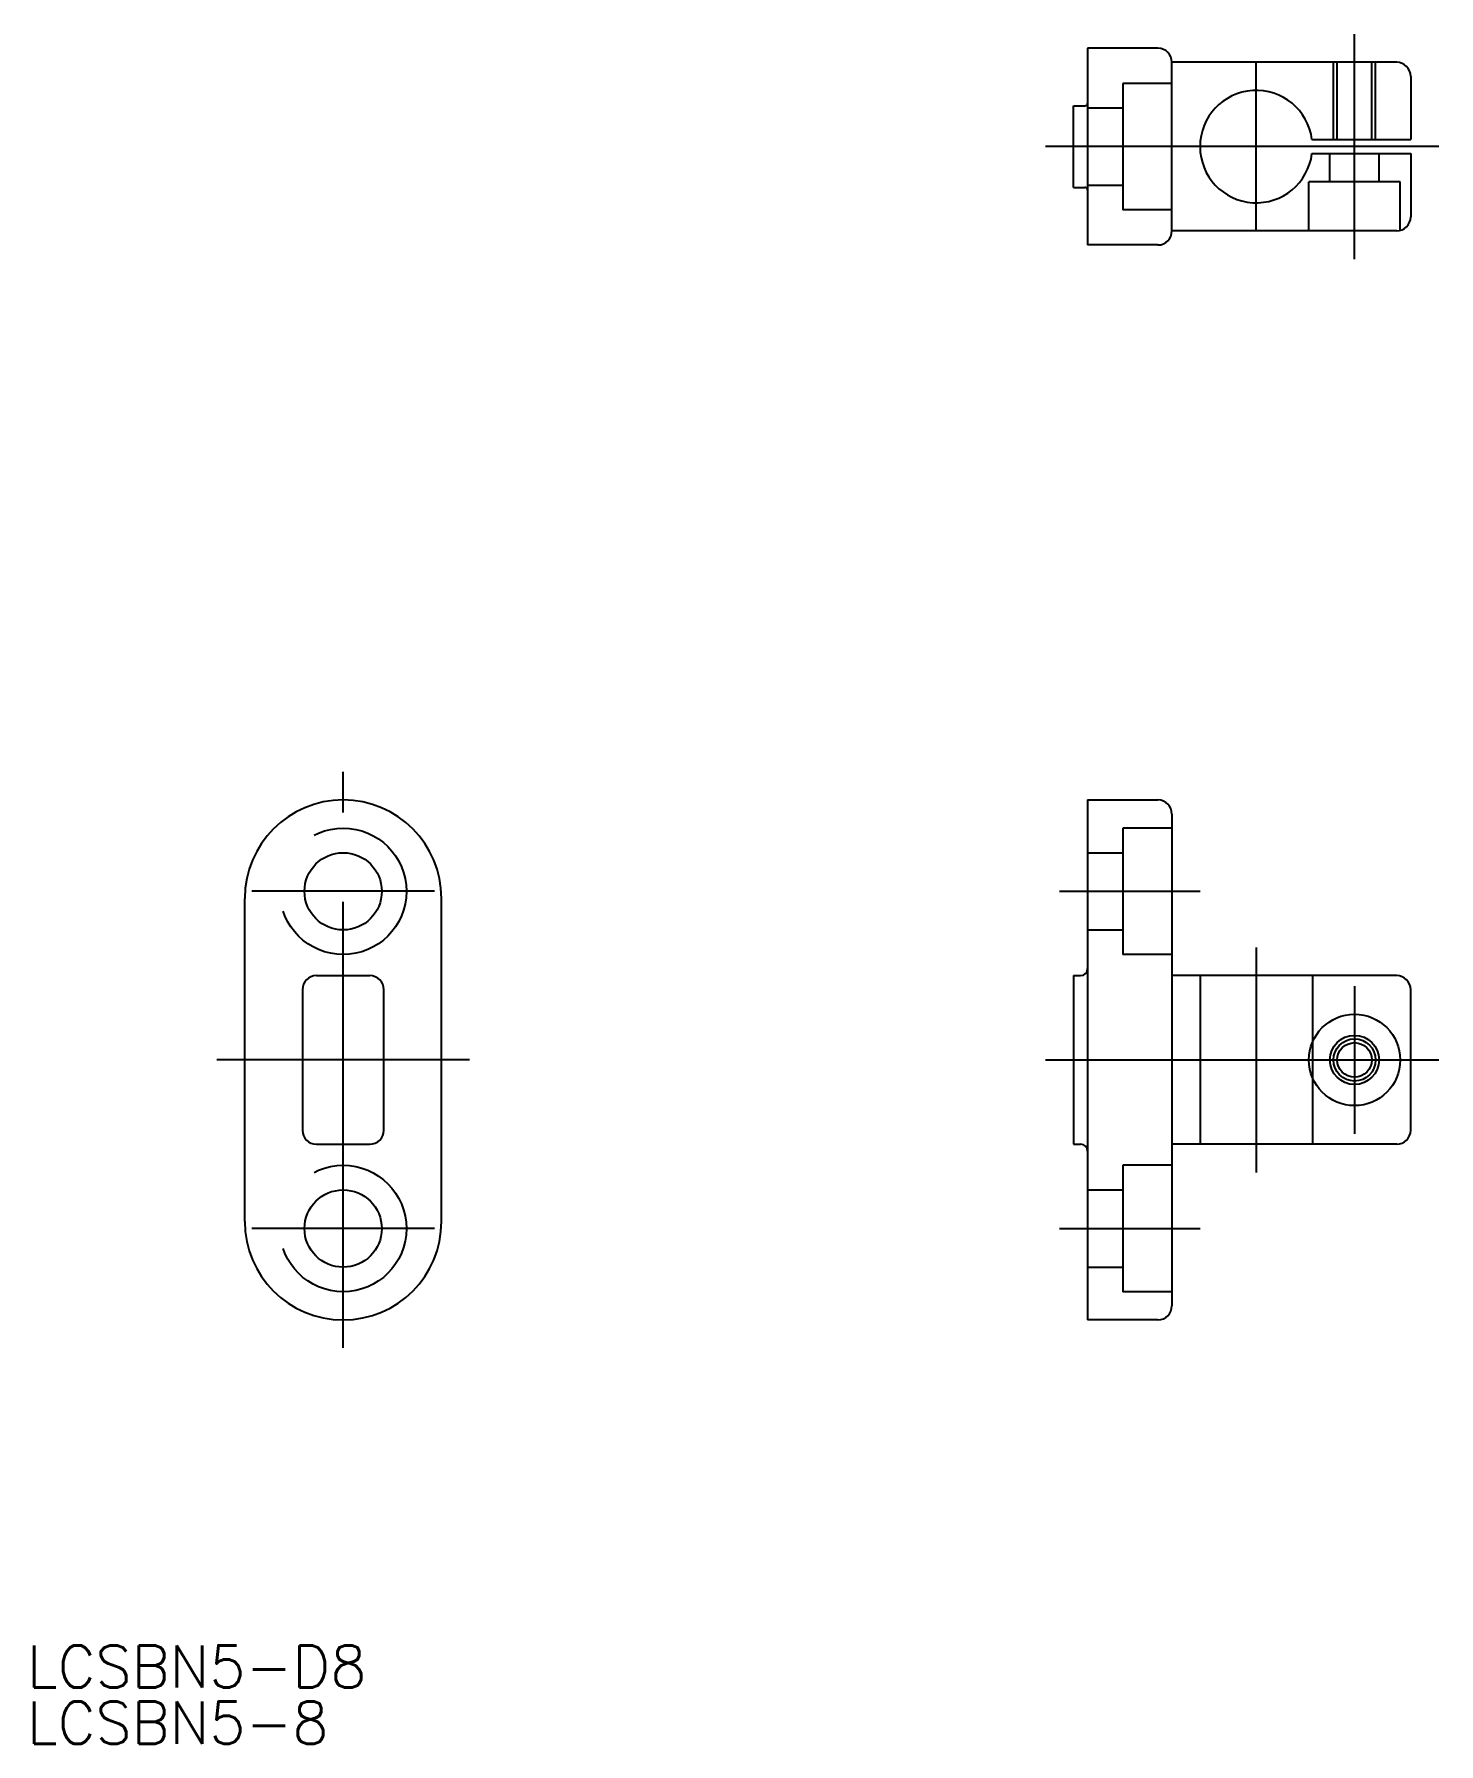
# Model space of a CAD drawing. Extents: x -87 to 13, y -49 to 73.
import ezdxf

# ---------------------------------------------------------------- set-up
doc = ezdxf.new("R2010")
doc.units = 0
doc.linetypes.add('CENTER', pattern=[50.8, 31.75, -6.35, 6.35, -6.35])
doc.linetypes.add('DASHED', pattern=[19.05, 12.7, -6.35])
doc.layers.get('0').update_dxf_attribs({"linetype": 'CONTINUOUS'})
doc.layers.add('CENTER', color=1, linetype='CENTER')
doc.styles.get("Standard").update_dxf_attribs({"font": 'txt.shx', "height": 3, "bigfont": 'bigfont.shx'})

msp = doc.modelspace()

# ---------------------------------------------------------------- linework, layer by layer
at = {"color": 7, "linetype": 'CONTINUOUS'}
for p, q in [((-12, 72), (-12, 58)), ((-7, 72), (-12, 72)), ((-6, 59), (-6, 71)), ((10, 71), (-6, 71)), ((11, 70), (11, 65.5)), ((-13, 62.1), (-13, 67.9)), ((-13, 67.9), (-12.2, 67.9)), ((3.97, 65.5), (11, 65.5)), ((3.97, 64.5), (11, 64.5)), ((11, 64.5), (11, 60)), ((-13, 62.1), (-12.2, 62.1)), ((10, 59), (-6, 59)), ((-7, 58), (-12, 58)), ((-12, 18.5), (-7, 18.5)), ((-12, 18.5), (-12, -18.5)), ((-6, 17.5), (-6, -17.5)), ((-72, -11.5), (-72, 11.5)), ((-58, -11.5), (-58, 11.5)), ((-67.9, 5), (-67.9, -5)), ((-66.9, 6), (-63.1, 6)), ((-62.1, -5), (-62.1, 5)), ((-13, 6), (-13, -6)), ((-13, 6), (-12.5, 6)), ((10, 6), (-6, 6)), ((11, -5), (11, 5)), ((-66.9, -6), (-63.1, -6)), ((-13, -6), (-12.5, -6)), ((10, -6), (-6, -6)), ((-7, -18.5), (-12, -18.5))]:
    msp.add_line(p, q, dxfattribs=at)
at = {"color": 3, "linetype": 'DASHED'}
for p, q in [((5.5, 65.5), (5.5, 71)), ((5.77, 65.5), (5.77, 71)), ((8.23, 65.5), (8.23, 71)), ((8.5, 65.5), (8.5, 71)), ((-9.5, 69.5), (-9.5, 60.5)), ((-6, 69.5), (-9.5, 69.5)), ((-12, 67.75), (-9.5, 67.75)), ((5.25, 62.5), (5.25, 64.5)), ((8.75, 62.5), (8.75, 64.5)), ((-12, 62.25), (-9.5, 62.25)), ((10.25, 62.5), (3.75, 62.5)), ((3.75, 59), (3.75, 62.5)), ((10.25, 59.03), (10.25, 62.5)), ((-6, 60.5), (-9.5, 60.5)), ((-9.5, 16.5), (-9.5, 7.5)), ((-6, 16.5), (-9.5, 16.5)), ((-12, 14.75), (-9.5, 14.75)), ((-12, 9.25), (-9.5, 9.25)), ((-6, 7.5), (-9.5, 7.5)), ((-4, 6), (-4, -6)), ((4, 6), (4, -6)), ((-6, -7.5), (-9.5, -7.5)), ((-9.5, -7.5), (-9.5, -16.5)), ((-12, -9.25), (-9.5, -9.25)), ((-12, -14.75), (-9.5, -14.75)), ((-6, -16.5), (-9.5, -16.5))]:
    msp.add_line(p, q, dxfattribs=at)
for centre in [(-65, 12), (-65, -12)]:
    msp.add_circle(centre, 4.5, dxfattribs=at)
at = {"color": 7, "linetype": 'CONTINUOUS'}
for centre, radius in [((-65, 12), 2.75), ((7, 0), 3.25), ((7, 0), 1.75), ((7, 0), 1.23), ((-65, -12), 2.75)]:
    msp.add_circle(centre, radius, dxfattribs=at)
at = {"color": 3, "linetype": 'CONTINUOUS'}
msp.add_circle((7, 0), 1.5, dxfattribs=at)
at = {"color": 7, "linetype": 'CONTINUOUS'}
for centre, radius, start, end in [((-7, 71), 1, 360, 90), ((10, 70), 1, 0, 90), ((0, 65), 4, 7.1808, 352.8192), ((-12.2, 68.1), 0.2, 270, 0), ((-12.2, 61.9), 0.2, 0, 90), ((10, 60), 1, 270, 360), ((-7, 59), 1, 270, 0), ((-65, 11.5), 7, 0, 180), ((-7, 17.5), 1, 0, 90), ((-12.5, 6.5), 0.5, 270, 0), ((-66.9, 5), 1, 90, 180), ((-63.1, 5), 1, 360, 90), ((10, 5), 1, 0, 90), ((-66.9, -5), 1, 180, 270), ((-63.1, -5), 1, 270, 0), ((-12.5, -6.5), 0.5, 0, 90), ((10, -5), 1, 270, 0), ((-65, -11.5), 7, 180, 0), ((-7, -17.5), 1, 270, 0)]:
    msp.add_arc(centre, radius, start, end, dxfattribs=at)
at = {"layer": 'CENTER', "color": 1, "linetype": 'CENTER'}
for p, q in [((7, 57), (7, 73)), ((0, 59), (0, 71)), ((13, 65), (-15, 65)), ((-65, -20.5), (-65, 20.5)), ((-58.5, 12), (-71.5, 12)), ((-14, 12), (-4, 12)), ((0, 8), (0, -8)), ((7, 5.25), (7, -5.25)), ((-56, 0), (-74, 0)), ((-15, 0), (13, 0)), ((-58.5, -12), (-71.5, -12)), ((-14, -12), (-4, -12))]:
    msp.add_line(p, q, dxfattribs=at)

# ---------------------------------------------------------------- texts
at = {"color": 7, "linetype": 'CONTINUOUS'}
for s, p in [('LCSBN5-D8', (-87.51, -44.67)), ('LCSBN5-8', (-87.51, -48.67))]:
    msp.add_text(s, height=3, dxfattribs=at).set_placement(p)

doc.saveas('drawing.dxf')
